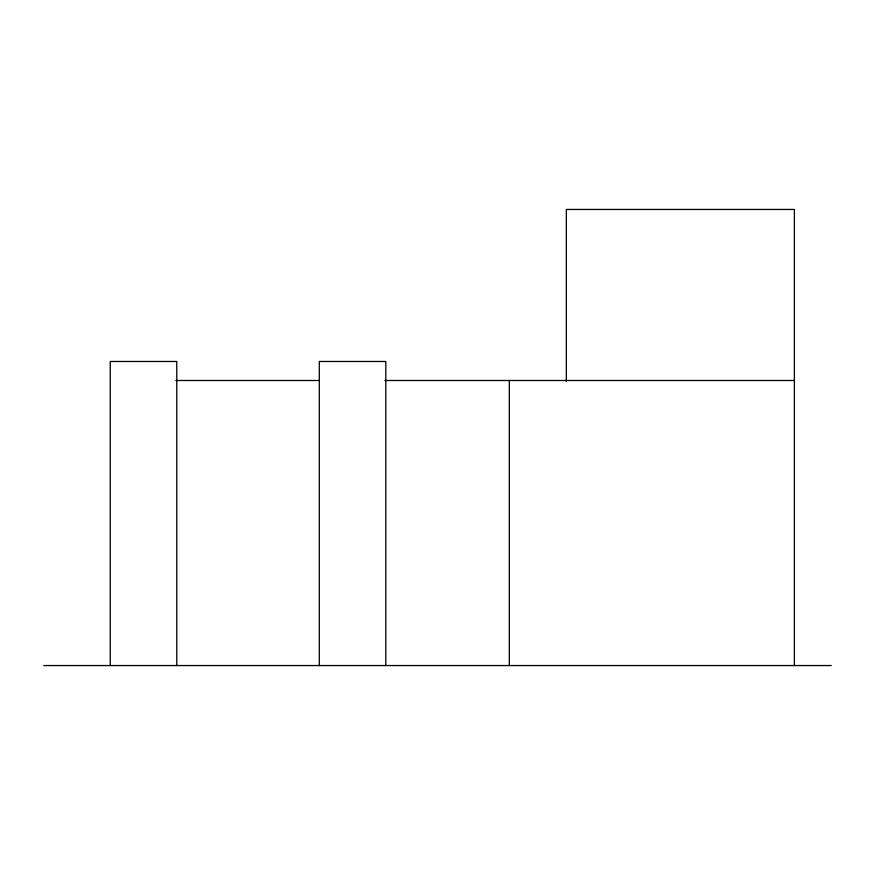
<?xml version="1.0" encoding="UTF-8"?>
<svg xmlns="http://www.w3.org/2000/svg" width="875" height="875" viewBox="0 0 875 875"><rect width="100%" height="100%" fill="white"/><g stroke="black" fill="none" stroke-linecap="round" stroke-linejoin="round"><path stroke-width="1.31" d="M175.809 380.494L319.364 380.494M384.967 380.494L794.391 380.494M43.75 665.547L831.25 665.547M794.391 665.547L794.391 209.453L566.344 209.453L566.344 381.511M509.338 380.494L509.338 665.547M385.809 665.547L385.809 361.484L319.298 361.484L319.298 665.547M176.772 665.547L176.772 361.484L110.261 361.484L110.261 665.547"/></g></svg>
